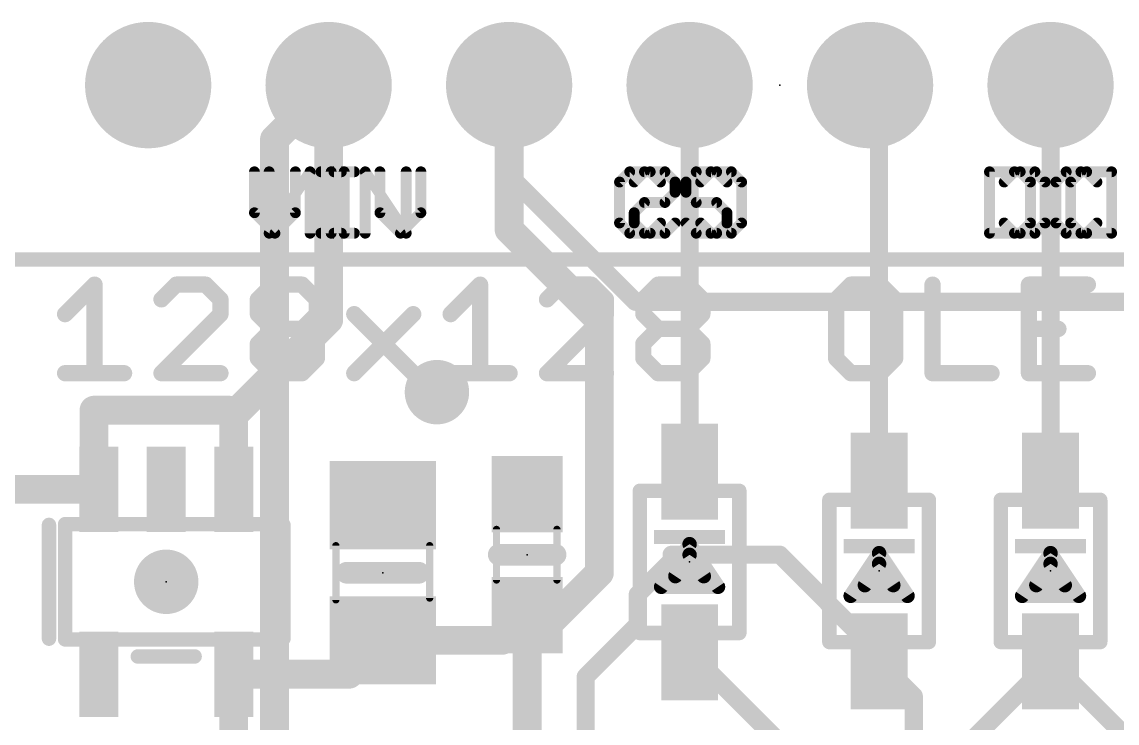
# Model space of a CAD drawing. Extents: x -8.6 to 41.9, y -5.2 to 49.8.
# Drawn here: x 7.11 to 22.53, y 30.4 to 40.26 of the extents above; entities that cross this region are included whole.
import ezdxf

# ---------------------------------------------------------------- set-up
doc = ezdxf.new("R2010")
doc.units = 0
for name, color, linetype in [('1', 12, 'CONTINUOUS'), ('16', 5, 'CONTINUOUS'), ('17', 110, 'CONTINUOUS'), ('18', 110, 'CONTINUOUS'), ('21', 40, 'CONTINUOUS'), ('22', 6, 'CONTINUOUS'), ('23', 40, 'CONTINUOUS'), ('51', 253, 'CONTINUOUS')]:
    doc.layers.add(name, color=color, linetype=linetype)

# ---------------------------------------------------------------- blocks, each defined once
blk = doc.blocks.new('RECT')
blk.add_solid([(-0.5, -0.5), (0.5, -0.5), (-0.5, 0.5), (0.5, 0.5)])
blk = doc.blocks.new('ROUNDP')
at = {"const_width": 0.5}
blk.add_lwpolyline([(0, -0.25, 1), (0, 0.25, 1), (0, -0.25)], format="xyb", dxfattribs=at)
blk = doc.blocks.new('ROUNDV')
at = {"const_width": 0.5}
blk.add_lwpolyline([(0, -0.25, 1), (0, 0.25, 1), (0, -0.25)], format="xyb", dxfattribs=at)

msp = doc.modelspace()

# ---------------------------------------------------------------- linework, layer by layer
at = {"layer": '1'}
for points, const_width in [([(11.43, 39.37), (11.43, 36.068)], 0.4064), ([(13.97, 39.37), (13.97, 37.338)], 0.4064), ([(16.51, 33.9344), (16.51, 39.37)], 0.254), ([(19.05, 39.37), (19.177, 39.243)], 0.254), ([(21.59, 33.8074), (21.59, 39.37)], 0.254), ([(19.177, 39.243), (19.177, 33.8074)], 0.254), ([(13.97, 37.338), (15.24, 36.068)], 0.4064), ([(11.43, 36.068), (10.094, 34.732)], 0.4064), ([(15.24, 36.068), (15.24, 32.512)], 0.4064), ([(10.028, 34.798), (8.128, 34.798)], 0.4064), ([(8.128, 34.798), (8.128, 33.7511)], 0.4064), ([(10.094, 34.732), (10.028, 34.798)], 0.4064), ([(10.094, 33.6851), (10.094, 34.732)], 0.4064), ([(8.128, 33.7511), (8.194, 33.6851)], 0.4064), ([(8.194, 33.6851), (6.4461, 33.6851)], 0.4064), ([(16.256, 32.6824), (16.256, 32.766)], 0.254), ([(16.256, 32.766), (17.78, 32.766)], 0.254), ([(17.78, 32.766), (19.2532, 31.2928)], 0.254), ([(15.24, 32.512), (14.561, 31.833)], 0.4064), ([(15.7798, 32.2062), (16.256, 32.6824)], 0.254), ([(15.7798, 31.7818), (15.7798, 32.2062)], 0.254), ([(13.87, 31.562), (14.224, 31.916)], 0.4064), ([(14.224, 31.916), (14.307, 31.833)], 0.4064), ([(14.224, 31.916), (14.224, 25.654)], 0.4064), ([(14.561, 31.833), (14.307, 31.833)], 0.4064), ([(15.047, 31.049), (15.7798, 31.7818)], 0.254), ([(11.7149, 31.0849), (12.192, 31.562)], 0.4064), ([(12.192, 31.562), (13.87, 31.562)], 0.4064), ([(18.0467, 29.8577), (16.51, 31.3944)], 0.254), ([(19.2532, 31.1912), (19.177, 31.2674)], 0.254), ([(19.2532, 31.2928), (19.2532, 31.1912)], 0.254), ([(19.666, 30.7784), (19.2532, 31.1912)], 0.254), ([(21.59, 31.2674), (20.466, 30.1434)], 0.254), ([(21.59, 31.2674), (24.003, 28.8544)], 0.254), ([(10.094, 31.0849), (11.7149, 31.0849)], 0.4064), ([(10.094, 25.334), (10.094, 31.0849)], 0.4064), ([(15.047, 31.049), (15.047, 20.998)], 0.254), ([(19.666, 28.536), (19.666, 30.7784)], 0.254)]:
    msp.add_lwpolyline(points, dxfattribs=dict(at, const_width=const_width))
for points, const_width in [([(11.5316, 39.37, 1), (11.3284, 39.37)], 0.2032), ([(14.0716, 39.37, 1), (13.8684, 39.37)], 0.2032), ([(16.5735, 39.37, 1), (16.4465, 39.37)], 0.127), ([(19.0949, 39.4149, 1), (19.0051, 39.3251)], 0.127), ([(21.6535, 39.37, 1), (21.5265, 39.37)], 0.127), ([(19.2405, 39.243, 1), (19.1135, 39.243)], 0.127), ([(19.1321, 39.1981, 1), (19.2219, 39.2879)], 0.127), ([(14.0418, 37.4098, 1), (13.8982, 37.2662)], 0.2032), ([(13.8684, 37.338, 1), (14.0716, 37.338)], 0.2032), ([(11.5018, 35.9962, 1), (11.3582, 36.1398)], 0.2032), ([(15.3416, 36.068, 1), (15.1384, 36.068)], 0.2032), ([(15.1682, 35.9962, 1), (15.3118, 36.1398)], 0.2032), ([(11.3284, 36.068, 1), (11.5316, 36.068)], 0.2032), ([(8.128, 34.8996, 1), (8.128, 34.6964)], 0.2032), ([(8.2296, 34.798, 1), (8.0264, 34.798)], 0.2032), ([(10.0998, 34.8698, 1), (9.9562, 34.7262)], 0.2032), ([(10.028, 34.6964, 1), (10.028, 34.8996)], 0.2032), ([(10.1956, 34.732, 1), (9.9924, 34.732)], 0.2032), ([(10.0222, 34.8038, 1), (10.1658, 34.6602)], 0.2032), ([(10.0222, 34.6602, 1), (10.1658, 34.8038)], 0.2032), ([(8.1998, 33.8229, 1), (8.0562, 33.6793)], 0.2032), ([(16.4465, 33.9344, 1), (16.5735, 33.9344)], 0.127), ([(8.0264, 33.7511, 1), (8.2296, 33.7511)], 0.2032), ([(8.1222, 33.6133, 1), (8.2658, 33.7569)], 0.2032), ([(8.194, 33.5835, 1), (8.194, 33.7867)], 0.2032), ([(9.9924, 33.6851, 1), (10.1956, 33.6851)], 0.2032), ([(19.1135, 33.8074, 1), (19.2405, 33.8074)], 0.127), ([(21.5265, 33.8074, 1), (21.6535, 33.8074)], 0.127), ([(16.3195, 32.766, 1), (16.1925, 32.766)], 0.127), ([(16.256, 32.8295, 1), (16.256, 32.7025)], 0.127), ([(17.8249, 32.8109, 1), (17.7351, 32.7211)], 0.127), ([(17.78, 32.7025, 1), (17.78, 32.8295)], 0.127), ([(15.3118, 32.4402, 1), (15.1682, 32.5838)], 0.2032), ([(16.1925, 32.6824, 1), (16.3195, 32.6824)], 0.127), ([(16.3009, 32.6375, 1), (16.2111, 32.7273)], 0.127), ([(15.1384, 32.512, 1), (15.3416, 32.512)], 0.2032), ([(15.8433, 32.2062, 1), (15.7163, 32.2062)], 0.127), ([(15.7349, 32.2511, 1), (15.8247, 32.1613)], 0.127), ([(14.3256, 31.916, 1), (14.1224, 31.916)], 0.2032), ([(14.2958, 31.9878, 1), (14.1522, 31.8442)], 0.2032), ([(14.2958, 31.8442, 1), (14.1522, 31.9878)], 0.2032), ([(14.307, 31.9346, 1), (14.307, 31.7314)], 0.2032), ([(14.2352, 31.7612, 1), (14.3788, 31.9048)], 0.2032), ([(14.4892, 31.9048, 1), (14.6328, 31.7612)], 0.2032), ([(14.561, 31.7314, 1), (14.561, 31.9346)], 0.2032), ([(15.8247, 31.7369, 1), (15.7349, 31.8267)], 0.127), ([(12.192, 31.6636, 1), (12.192, 31.4604)], 0.2032), ([(12.2638, 31.4902, 1), (12.1202, 31.6338)], 0.2032), ([(13.87, 31.4604, 1), (13.87, 31.6636)], 0.2032), ([(15.7163, 31.7818, 1), (15.8433, 31.7818)], 0.127), ([(13.7982, 31.6338, 1), (13.9418, 31.4902)], 0.2032), ([(16.5549, 31.4393, 1), (16.4651, 31.3495)], 0.127), ([(19.2219, 31.3123, 1), (19.1321, 31.2225)], 0.127), ([(19.3167, 31.2928, 1), (19.1897, 31.2928)], 0.127), ([(19.2981, 31.2361, 1), (19.2083, 31.1463)], 0.127), ([(19.2083, 31.2479, 1), (19.2981, 31.3377)], 0.127), ([(19.2083, 31.1463, 1), (19.2981, 31.2361)], 0.127), ([(21.6349, 31.3123, 1), (21.5451, 31.2225)], 0.127), ([(21.6349, 31.2225, 1), (21.5451, 31.3123)], 0.127), ([(10.094, 31.1865, 1), (10.094, 30.9833)], 0.2032), ([(10.1956, 31.0849, 1), (9.9924, 31.0849)], 0.2032), ([(11.6431, 31.1567, 1), (11.7867, 31.0131)], 0.2032), ([(11.7149, 30.9833, 1), (11.7149, 31.1865)], 0.2032), ([(15.1105, 31.049, 1), (14.9835, 31.049)], 0.127), ([(15.0021, 31.0939, 1), (15.0919, 31.0041)], 0.127), ([(19.1897, 31.1912, 1), (19.3167, 31.1912)], 0.127), ([(19.7295, 30.7784, 1), (19.6025, 30.7784)], 0.127), ([(19.6211, 30.7335, 1), (19.7109, 30.8233)], 0.127)]:
    msp.add_lwpolyline(points, format="xyb", dxfattribs=dict(at, const_width=const_width))
at = {"layer": '16'}
for points, const_width in [([(10.668, 38.608), (11.43, 39.37)], 0.4064), ([(13.97, 38.1), (13.97, 39.37)], 0.254), ([(10.668, 38.608), (10.668, 23.368)], 0.4064), ([(15.748, 36.322), (13.97, 38.1)], 0.254), ([(26.162, 36.322), (15.748, 36.322)], 0.254)]:
    msp.add_lwpolyline(points, dxfattribs=dict(at, const_width=const_width))
for points, const_width in [([(11.5018, 39.2982, 1), (11.3582, 39.4418)], 0.2032), ([(14.0335, 39.37, 1), (13.9065, 39.37)], 0.127), ([(10.7696, 38.608, 1), (10.5664, 38.608)], 0.2032), ([(10.5962, 38.6798, 1), (10.7398, 38.5362)], 0.2032), ([(14.0149, 38.1449, 1), (13.9251, 38.0551)], 0.127), ([(13.9065, 38.1, 1), (14.0335, 38.1)], 0.127), ([(15.748, 36.3855, 1), (15.748, 36.2585)], 0.127), ([(15.7031, 36.2771, 1), (15.7929, 36.3669)], 0.127)]:
    msp.add_lwpolyline(points, format="xyb", dxfattribs=dict(at, const_width=const_width))
at = {"layer": '21'}
for points, const_width in [([(10.3858, 38.1515), (10.3858, 37.5753)], 0.1524), ([(10.9621, 37.5753), (10.9621, 38.1515)], 0.1524), ([(11.3214, 38.1515), (11.6095, 38.1515)], 0.1524), ([(11.4654, 37.2872), (11.4654, 38.1515)], 0.1524), ([(11.945, 37.2872), (11.945, 38.1515)], 0.1524), ([(11.945, 38.1515), (12.5213, 37.2872)], 0.1524), ([(12.5213, 37.2872), (12.5213, 38.1515)], 0.1524), ([(15.6677, 38.1515), (15.5237, 38.0075)], 0.1524), ([(15.9559, 38.1515), (15.6677, 38.1515)], 0.1524), ([(16.0999, 38.0075), (15.9559, 38.1515)], 0.1524), ([(16.6033, 38.1515), (16.4592, 38.0075)], 0.1524), ([(16.8914, 38.1515), (16.6033, 38.1515)], 0.1524), ([(17.0354, 38.0075), (16.8914, 38.1515)], 0.1524), ([(20.7307, 38.1515), (20.7307, 37.2872)], 0.1524), ([(21.1629, 38.1515), (20.7307, 38.1515)], 0.1524), ([(21.3069, 38.0075), (21.1629, 38.1515)], 0.1524), ([(21.8103, 38.1515), (21.6662, 38.0075)], 0.1524), ([(22.0984, 38.1515), (21.8103, 38.1515)], 0.1524), ([(22.2424, 38.0075), (22.0984, 38.1515)], 0.1524), ([(15.5237, 38.0075), (15.5237, 37.4313)], 0.1524), ([(16.4592, 38.0075), (16.4592, 37.8634)], 0.1524), ([(21.3069, 37.4313), (21.3069, 38.0075)], 0.1524), ([(21.6662, 38.0075), (21.6662, 37.4313)], 0.1524), ([(16.4592, 37.8634), (16.6033, 37.7194)], 0.1524), ([(16.6033, 37.7194), (16.8914, 37.7194)], 0.1524), ([(16.8914, 37.7194), (17.0354, 37.5753)], 0.1524), ([(10.3858, 37.5753), (10.674, 37.2872)], 0.1524), ([(10.674, 37.2872), (10.9621, 37.5753)], 0.1524), ([(17.0354, 37.5753), (17.0354, 37.4313)], 0.1524), ([(15.5237, 37.4313), (15.6677, 37.2872)], 0.1524), ([(15.9559, 37.2872), (16.0999, 37.4313)], 0.1524), ([(16.6033, 37.2872), (16.4592, 37.4313)], 0.1524), ([(17.0354, 37.4313), (16.8914, 37.2872)], 0.1524), ([(21.1629, 37.2872), (21.3069, 37.4313)], 0.1524), ([(21.6662, 37.4313), (21.8103, 37.2872)], 0.1524), ([(22.0984, 37.2872), (22.2424, 37.4313)], 0.1524), ([(11.3214, 37.2872), (11.6095, 37.2872)], 0.1524), ([(15.6677, 37.2872), (15.9559, 37.2872)], 0.1524), ([(16.8914, 37.2872), (16.6033, 37.2872)], 0.1524), ([(20.7307, 37.2872), (21.1629, 37.2872)], 0.1524), ([(21.8103, 37.2872), (22.0984, 37.2872)], 0.1524), ([(7.7205, 36.1491), (8.1357, 36.5644)], 0.2286), ([(8.1357, 36.5644), (8.1357, 35.3187)], 0.2286), ([(9.2846, 36.5644), (9.077, 36.3568)], 0.2286), ([(9.6999, 36.5644), (9.2846, 36.5644)], 0.2286), ([(9.9075, 36.3568), (9.6999, 36.5644)], 0.2286), ([(10.4335, 36.3568), (10.6411, 36.5644)], 0.2286), ([(10.6411, 36.5644), (11.0564, 36.5644)], 0.2286), ([(11.0564, 36.5644), (11.264, 36.3568)], 0.2286), ([(13.1465, 36.1491), (13.5618, 36.5644)], 0.2286), ([(13.5618, 36.5644), (13.5618, 35.3187)], 0.2286), ([(14.7106, 36.5644), (14.503, 36.3568)], 0.2286), ([(15.1259, 36.5644), (14.7106, 36.5644)], 0.2286), ([(15.3335, 36.3568), (15.1259, 36.5644)], 0.2286), ([(15.8595, 36.3568), (16.0672, 36.5644)], 0.2286), ([(16.0672, 36.5644), (16.4824, 36.5644)], 0.2286), ([(16.4824, 36.5644), (16.69, 36.3568)], 0.2286), ([(18.7802, 36.5644), (18.5725, 36.3568)], 0.2286), ([(19.1954, 36.5644), (18.7802, 36.5644)], 0.2286), ([(19.403, 36.3568), (19.1954, 36.5644)], 0.2286), ([(19.9291, 36.5644), (19.9291, 35.3187)], 0.2286), ([(22.116, 36.5644), (21.2856, 36.5644)], 0.2286), ([(21.2856, 36.5644), (21.2856, 35.3187)], 0.2286), ([(9.9075, 36.1491), (9.9075, 36.3568)], 0.2286), ([(10.4335, 36.1491), (10.4335, 36.3568)], 0.2286), ([(11.264, 36.3568), (11.264, 36.1491)], 0.2286), ([(15.3335, 36.1491), (15.3335, 36.3568)], 0.2286), ([(15.8595, 36.1491), (15.8595, 36.3568)], 0.2286), ([(16.69, 36.3568), (16.69, 36.1491)], 0.2286), ([(18.5725, 36.3568), (18.5725, 35.5263)], 0.2286), ([(19.403, 35.5263), (19.403, 36.3568)], 0.2286), ([(9.077, 35.3187), (9.9075, 36.1491)], 0.2286), ([(10.6411, 35.9415), (10.4335, 36.1491)], 0.2286), ([(11.264, 36.1491), (11.0564, 35.9415)], 0.2286), ([(11.79, 36.1491), (12.6205, 35.3187)], 0.2286), ([(11.79, 35.3187), (12.6205, 36.1491)], 0.2286), ([(14.503, 35.3187), (15.3335, 36.1491)], 0.2286), ([(16.0672, 35.9415), (15.8595, 36.1491)], 0.2286), ([(16.69, 36.1491), (16.4824, 35.9415)], 0.2286), ([(10.4335, 35.7339), (10.6411, 35.9415)], 0.2286), ([(10.6411, 35.9415), (11.0564, 35.9415)], 0.2286), ([(11.0564, 35.9415), (11.264, 35.7339)], 0.2286), ([(15.8595, 35.7339), (16.0672, 35.9415)], 0.2286), ([(16.0672, 35.9415), (16.4824, 35.9415)], 0.2286), ([(16.4824, 35.9415), (16.69, 35.7339)], 0.2286), ([(21.2856, 35.9415), (21.7008, 35.9415)], 0.2286), ([(10.4335, 35.5263), (10.4335, 35.7339)], 0.2286), ([(11.264, 35.7339), (11.264, 35.5263)], 0.2286), ([(15.8595, 35.5263), (15.8595, 35.7339)], 0.2286), ([(16.69, 35.7339), (16.69, 35.5263)], 0.2286), ([(10.6411, 35.3187), (10.4335, 35.5263)], 0.2286), ([(11.264, 35.5263), (11.0564, 35.3187)], 0.2286), ([(16.0672, 35.3187), (15.8595, 35.5263)], 0.2286), ([(16.69, 35.5263), (16.4824, 35.3187)], 0.2286), ([(18.5725, 35.5263), (18.7802, 35.3187)], 0.2286), ([(19.1954, 35.3187), (19.403, 35.5263)], 0.2286), ([(7.7205, 35.3187), (8.551, 35.3187)], 0.2286), ([(9.9075, 35.3187), (9.077, 35.3187)], 0.2286), ([(11.0564, 35.3187), (10.6411, 35.3187)], 0.2286), ([(13.1465, 35.3187), (13.977, 35.3187)], 0.2286), ([(15.3335, 35.3187), (14.503, 35.3187)], 0.2286), ([(16.4824, 35.3187), (16.0672, 35.3187)], 0.2286), ([(18.7802, 35.3187), (19.1954, 35.3187)], 0.2286), ([(19.9291, 35.3187), (20.7595, 35.3187)], 0.2286), ([(21.2856, 35.3187), (22.116, 35.3187)], 0.2286), ([(15.81, 31.6644), (15.81, 33.6644)], 0.2032), ([(17.21, 33.6644), (17.21, 31.6644)], 0.2032), ([(18.477, 31.5374), (18.477, 33.5374)], 0.2032), ([(19.877, 33.5374), (19.877, 31.5374)], 0.2032), ([(20.89, 31.5374), (20.89, 33.5374)], 0.2032), ([(22.29, 33.5374), (22.29, 31.5374)], 0.2032), ([(7.494, 31.585), (7.494, 33.185)], 0.2032), ([(10.794, 31.585), (10.794, 33.185)], 0.2032), ([(16.11, 32.3144), (16.51, 32.9144)], 0.2032), ([(16.51, 32.9144), (16.91, 32.3144)], 0.2032), ([(13.824, 32.766), (14.624, 32.766)], 0.3048), ([(16.31, 32.4644), (16.51, 32.7644)], 0.2032), ([(16.51, 32.7644), (16.71, 32.4644)], 0.2032), ([(18.777, 32.1874), (19.177, 32.7874)], 0.2032), ([(19.177, 32.7874), (19.577, 32.1874)], 0.2032), ([(21.19, 32.1874), (21.59, 32.7874)], 0.2032), ([(21.59, 32.7874), (21.99, 32.1874)], 0.2032), ([(16.4772, 32.7152), (16.5428, 32.7152)], 0.2032), ([(18.977, 32.3374), (19.177, 32.6374)], 0.2032), ([(19.177, 32.6374), (19.377, 32.3374)], 0.2032), ([(21.39, 32.3374), (21.59, 32.6374)], 0.2032), ([(21.59, 32.6374), (21.79, 32.3374)], 0.2032), ([(11.684, 32.512), (12.7, 32.512)], 0.3048), ([(16.71, 32.4644), (16.31, 32.4644)], 0.2032), ([(16.3417, 32.512), (16.6783, 32.512)], 0.2032), ([(19.0934, 32.512), (19.2606, 32.512)], 0.2032), ([(21.5064, 32.512), (21.6736, 32.512)], 0.2032), ([(16.91, 32.3144), (16.11, 32.3144)], 0.2032), ([(19.377, 32.3374), (18.977, 32.3374)], 0.2032), ([(21.79, 32.3374), (21.39, 32.3374)], 0.2032), ([(19.577, 32.1874), (18.777, 32.1874)], 0.2032), ([(21.99, 32.1874), (21.19, 32.1874)], 0.2032), ([(9.544, 31.335), (8.744, 31.335)], 0.2032)]:
    msp.add_lwpolyline(points, dxfattribs=dict(at, const_width=const_width))
for points, const_width in [([(10.4239, 38.1515, 1), (10.3477, 38.1515)], 0.0762), ([(11.0002, 38.1515, 1), (10.924, 38.1515)], 0.0762), ([(11.3214, 38.1896, 1), (11.3214, 38.1134)], 0.0762), ([(11.5035, 38.1515, 1), (11.4273, 38.1515)], 0.0762), ([(11.6095, 38.1134, 1), (11.6095, 38.1896)], 0.0762), ([(11.9767, 38.1727, 1), (11.9133, 38.1304)], 0.0762), ([(11.9831, 38.1515, 1), (11.9069, 38.1515)], 0.0762), ([(12.5594, 38.1515, 1), (12.4832, 38.1515)], 0.0762), ([(15.6677, 38.1896, 1), (15.6677, 38.1134)], 0.0762), ([(15.6947, 38.1246, 1), (15.6408, 38.1785)], 0.0762), ([(15.9828, 38.1785, 1), (15.9289, 38.1246)], 0.0762), ([(15.9559, 38.1134, 1), (15.9559, 38.1896)], 0.0762), ([(16.6033, 38.1896, 1), (16.6033, 38.1134)], 0.0762), ([(16.6302, 38.1246, 1), (16.5763, 38.1785)], 0.0762), ([(16.9183, 38.1785, 1), (16.8644, 38.1246)], 0.0762), ([(16.8914, 38.1134, 1), (16.8914, 38.1896)], 0.0762), ([(20.7688, 38.1515, 1), (20.6926, 38.1515)], 0.0762), ([(20.7307, 38.1896, 1), (20.7307, 38.1134)], 0.0762), ([(21.1898, 38.1785, 1), (21.1359, 38.1246)], 0.0762), ([(21.1629, 38.1134, 1), (21.1629, 38.1896)], 0.0762), ([(21.8103, 38.1896, 1), (21.8103, 38.1134)], 0.0762), ([(21.8372, 38.1246, 1), (21.7833, 38.1785)], 0.0762), ([(22.1253, 38.1785, 1), (22.0714, 38.1246)], 0.0762), ([(22.0984, 38.1134, 1), (22.0984, 38.1896)], 0.0762), ([(15.4967, 38.0344, 1), (15.5506, 37.9805)], 0.0762), ([(15.5618, 38.0075, 1), (15.4856, 38.0075)], 0.0762), ([(16.073, 37.9805, 1), (16.1268, 38.0344)], 0.0762), ([(16.4973, 38.0075, 1), (16.4211, 38.0075)], 0.0762), ([(16.4323, 38.0344, 1), (16.4861, 37.9805)], 0.0762), ([(17.0085, 37.9805, 1), (17.0624, 38.0344)], 0.0762), ([(21.345, 38.0075, 1), (21.2688, 38.0075)], 0.0762), ([(21.28, 37.9805, 1), (21.3338, 38.0344)], 0.0762), ([(21.7043, 38.0075, 1), (21.6281, 38.0075)], 0.0762), ([(21.6393, 38.0344, 1), (21.6931, 37.9805)], 0.0762), ([(22.2155, 37.9805, 1), (22.2694, 38.0344)], 0.0762), ([(16.4861, 37.8904, 1), (16.4323, 37.8365)], 0.0762), ([(16.4211, 37.8634, 1), (16.4973, 37.8634)], 0.0762), ([(16.6033, 37.7575, 1), (16.6033, 37.6813)], 0.0762), ([(16.5763, 37.6924, 1), (16.6302, 37.7463)], 0.0762), ([(16.9183, 37.7463, 1), (16.8644, 37.6924)], 0.0762), ([(16.8914, 37.6813, 1), (16.8914, 37.7575)], 0.0762), ([(10.4128, 37.6023, 1), (10.3589, 37.5484)], 0.0762), ([(10.3477, 37.5753, 1), (10.4239, 37.5753)], 0.0762), ([(10.924, 37.5753, 1), (11.0002, 37.5753)], 0.0762), ([(10.989, 37.5484, 1), (10.9351, 37.6023)], 0.0762), ([(17.0735, 37.5753, 1), (16.9973, 37.5753)], 0.0762), ([(17.0085, 37.5484, 1), (17.0624, 37.6023)], 0.0762), ([(15.5506, 37.4582, 1), (15.4967, 37.4043)], 0.0762), ([(15.4856, 37.4313, 1), (15.5618, 37.4313)], 0.0762), ([(16.1268, 37.4043, 1), (16.073, 37.4582)], 0.0762), ([(16.4861, 37.4582, 1), (16.4323, 37.4043)], 0.0762), ([(16.9973, 37.4313, 1), (17.0735, 37.4313)], 0.0762), ([(17.0624, 37.4043, 1), (17.0085, 37.4582)], 0.0762), ([(21.2688, 37.4313, 1), (21.345, 37.4313)], 0.0762), ([(21.3338, 37.4043, 1), (21.28, 37.4582)], 0.0762), ([(21.6931, 37.4582, 1), (21.6393, 37.4043)], 0.0762), ([(21.6281, 37.4313, 1), (21.7043, 37.4313)], 0.0762), ([(22.2694, 37.4043, 1), (22.2155, 37.4582)], 0.0762), ([(10.647, 37.3141, 1), (10.7009, 37.2603)], 0.0762), ([(10.647, 37.2603, 1), (10.7009, 37.3141)], 0.0762), ([(11.3214, 37.3253, 1), (11.3214, 37.2491)], 0.0762), ([(11.4273, 37.2872, 1), (11.5035, 37.2872)], 0.0762), ([(11.6095, 37.2491, 1), (11.6095, 37.3253)], 0.0762), ([(11.9069, 37.2872, 1), (11.9831, 37.2872)], 0.0762), ([(12.4832, 37.2872, 1), (12.5594, 37.2872)], 0.0762), ([(12.4896, 37.2661, 1), (12.553, 37.3083)], 0.0762), ([(15.6677, 37.3253, 1), (15.6677, 37.2491)], 0.0762), ([(15.6408, 37.2603, 1), (15.6947, 37.3141)], 0.0762), ([(15.9289, 37.3141, 1), (15.9828, 37.2603)], 0.0762), ([(15.9559, 37.2491, 1), (15.9559, 37.3253)], 0.0762), ([(16.6033, 37.3253, 1), (16.6033, 37.2491)], 0.0762), ([(16.5763, 37.2603, 1), (16.6302, 37.3141)], 0.0762), ([(16.8644, 37.3141, 1), (16.9183, 37.2603)], 0.0762), ([(16.8914, 37.2491, 1), (16.8914, 37.3253)], 0.0762), ([(20.7307, 37.3253, 1), (20.7307, 37.2491)], 0.0762), ([(20.6926, 37.2872, 1), (20.7688, 37.2872)], 0.0762), ([(21.1359, 37.3141, 1), (21.1898, 37.2603)], 0.0762), ([(21.1629, 37.2491, 1), (21.1629, 37.3253)], 0.0762), ([(21.8103, 37.3253, 1), (21.8103, 37.2491)], 0.0762), ([(21.7833, 37.2603, 1), (21.8372, 37.3141)], 0.0762), ([(22.0714, 37.3141, 1), (22.1253, 37.2603)], 0.0762), ([(22.0984, 37.2491, 1), (22.0984, 37.3253)], 0.0762), ([(8.1929, 36.5644, 1), (8.0786, 36.5644)], 0.1143), ([(8.1762, 36.524, 1), (8.0953, 36.6048)], 0.1143), ([(9.2846, 36.6215, 1), (9.2846, 36.5072)], 0.1143), ([(9.325, 36.524, 1), (9.2442, 36.6048)], 0.1143), ([(9.7403, 36.6048, 1), (9.6594, 36.524)], 0.1143), ([(9.6999, 36.5072, 1), (9.6999, 36.6215)], 0.1143), ([(10.6411, 36.6215, 1), (10.6411, 36.5072)], 0.1143), ([(10.6815, 36.524, 1), (10.6007, 36.6048)], 0.1143), ([(11.0968, 36.6048, 1), (11.0159, 36.524)], 0.1143), ([(11.0564, 36.5072, 1), (11.0564, 36.6215)], 0.1143), ([(13.6189, 36.5644, 1), (13.5046, 36.5644)], 0.1143), ([(13.6022, 36.524, 1), (13.5213, 36.6048)], 0.1143), ([(14.7106, 36.6215, 1), (14.7106, 36.5072)], 0.1143), ([(14.7511, 36.524, 1), (14.6702, 36.6048)], 0.1143), ([(15.1663, 36.6048, 1), (15.0855, 36.524)], 0.1143), ([(15.1259, 36.5072, 1), (15.1259, 36.6215)], 0.1143), ([(16.0672, 36.6215, 1), (16.0672, 36.5072)], 0.1143), ([(16.1076, 36.524, 1), (16.0267, 36.6048)], 0.1143), ([(16.5228, 36.6048, 1), (16.442, 36.524)], 0.1143), ([(16.4824, 36.5072, 1), (16.4824, 36.6215)], 0.1143), ([(18.7802, 36.6215, 1), (18.7802, 36.5072)], 0.1143), ([(18.8206, 36.524, 1), (18.7397, 36.6048)], 0.1143), ([(19.2358, 36.6048, 1), (19.155, 36.524)], 0.1143), ([(19.1954, 36.5072, 1), (19.1954, 36.6215)], 0.1143), ([(19.9862, 36.5644, 1), (19.8719, 36.5644)], 0.1143), ([(21.3427, 36.5644, 1), (21.2284, 36.5644)], 0.1143), ([(21.2856, 36.6215, 1), (21.2856, 36.5072)], 0.1143), ([(22.116, 36.5072, 1), (22.116, 36.6215)], 0.1143), ([(9.0366, 36.3972, 1), (9.1174, 36.3163)], 0.1143), ([(9.9646, 36.3568, 1), (9.8503, 36.3568)], 0.1143), ([(9.8671, 36.3163, 1), (9.9479, 36.3972)], 0.1143), ([(10.3931, 36.3972, 1), (10.4739, 36.3163)], 0.1143), ([(10.4907, 36.3568, 1), (10.3764, 36.3568)], 0.1143), ([(11.3211, 36.3568, 1), (11.2068, 36.3568)], 0.1143), ([(11.2236, 36.3163, 1), (11.3044, 36.3972)], 0.1143), ([(14.4626, 36.3972, 1), (14.5434, 36.3163)], 0.1143), ([(15.3906, 36.3568, 1), (15.2763, 36.3568)], 0.1143), ([(15.2931, 36.3163, 1), (15.3739, 36.3972)], 0.1143), ([(15.8191, 36.3972, 1), (15.9, 36.3163)], 0.1143), ([(15.9167, 36.3568, 1), (15.8024, 36.3568)], 0.1143), ([(16.7471, 36.3568, 1), (16.6328, 36.3568)], 0.1143), ([(16.6496, 36.3163, 1), (16.7304, 36.3972)], 0.1143), ([(18.6297, 36.3568, 1), (18.5154, 36.3568)], 0.1143), ([(18.5321, 36.3972, 1), (18.613, 36.3163)], 0.1143), ([(19.4601, 36.3568, 1), (19.3458, 36.3568)], 0.1143), ([(19.3626, 36.3163, 1), (19.4434, 36.3972)], 0.1143), ([(7.6801, 36.1896, 1), (7.7609, 36.1087)], 0.1143), ([(9.9479, 36.1087, 1), (9.8671, 36.1896)], 0.1143), ([(10.4739, 36.1896, 1), (10.3931, 36.1087)], 0.1143), ([(11.3044, 36.1087, 1), (11.2236, 36.1896)], 0.1143), ([(11.8304, 36.1896, 1), (11.7496, 36.1087)], 0.1143), ([(12.6609, 36.1087, 1), (12.5801, 36.1896)], 0.1143), ([(13.1061, 36.1896, 1), (13.1869, 36.1087)], 0.1143), ([(15.3739, 36.1087, 1), (15.2931, 36.1896)], 0.1143), ([(15.9, 36.1896, 1), (15.8191, 36.1087)], 0.1143), ([(16.7304, 36.1087, 1), (16.6496, 36.1896)], 0.1143), ([(9.8503, 36.1491, 1), (9.9646, 36.1491)], 0.1143), ([(10.3764, 36.1491, 1), (10.4907, 36.1491)], 0.1143), ([(11.2068, 36.1491, 1), (11.3211, 36.1491)], 0.1143), ([(15.2763, 36.1491, 1), (15.3906, 36.1491)], 0.1143), ([(15.8024, 36.1491, 1), (15.9167, 36.1491)], 0.1143), ([(16.6328, 36.1491, 1), (16.7471, 36.1491)], 0.1143), ([(10.6411, 35.9987, 1), (10.6411, 35.8844)], 0.1143), ([(10.6815, 35.9011, 1), (10.6007, 35.9819)], 0.1143), ([(10.6007, 35.9011, 1), (10.6815, 35.9819)], 0.1143), ([(11.0968, 35.9819, 1), (11.0159, 35.9011)], 0.1143), ([(11.0159, 35.9819, 1), (11.0968, 35.9011)], 0.1143), ([(11.0564, 35.8844, 1), (11.0564, 35.9987)], 0.1143), ([(16.0672, 35.9987, 1), (16.0672, 35.8844)], 0.1143), ([(16.1076, 35.9011, 1), (16.0267, 35.9819)], 0.1143), ([(16.0267, 35.9011, 1), (16.1076, 35.9819)], 0.1143), ([(16.5228, 35.9819, 1), (16.442, 35.9011)], 0.1143), ([(16.442, 35.9819, 1), (16.5228, 35.9011)], 0.1143), ([(16.4824, 35.8844, 1), (16.4824, 35.9987)], 0.1143), ([(21.2856, 35.9987, 1), (21.2856, 35.8844)], 0.1143), ([(21.7008, 35.8844, 1), (21.7008, 35.9987)], 0.1143), ([(10.3931, 35.7743, 1), (10.4739, 35.6935)], 0.1143), ([(10.4907, 35.7339, 1), (10.3764, 35.7339)], 0.1143), ([(11.3211, 35.7339, 1), (11.2068, 35.7339)], 0.1143), ([(11.2236, 35.6935, 1), (11.3044, 35.7743)], 0.1143), ([(15.8191, 35.7743, 1), (15.9, 35.6935)], 0.1143), ([(15.9167, 35.7339, 1), (15.8024, 35.7339)], 0.1143), ([(16.7471, 35.7339, 1), (16.6328, 35.7339)], 0.1143), ([(16.6496, 35.6935, 1), (16.7304, 35.7743)], 0.1143), ([(10.4739, 35.5667, 1), (10.3931, 35.4859)], 0.1143), ([(11.3044, 35.4859, 1), (11.2236, 35.5667)], 0.1143), ([(15.9, 35.5667, 1), (15.8191, 35.4859)], 0.1143), ([(16.7304, 35.4859, 1), (16.6496, 35.5667)], 0.1143), ([(18.613, 35.5667, 1), (18.5321, 35.4859)], 0.1143), ([(19.4434, 35.4859, 1), (19.3626, 35.5667)], 0.1143), ([(10.3764, 35.5263, 1), (10.4907, 35.5263)], 0.1143), ([(11.2068, 35.5263, 1), (11.3211, 35.5263)], 0.1143), ([(15.8024, 35.5263, 1), (15.9167, 35.5263)], 0.1143), ([(16.6328, 35.5263, 1), (16.7471, 35.5263)], 0.1143), ([(18.5154, 35.5263, 1), (18.6297, 35.5263)], 0.1143), ([(19.3458, 35.5263, 1), (19.4601, 35.5263)], 0.1143), ([(7.7205, 35.3758, 1), (7.7205, 35.2615)], 0.1143), ([(8.0786, 35.3187, 1), (8.1929, 35.3187)], 0.1143), ([(8.551, 35.2615, 1), (8.551, 35.3758)], 0.1143), ([(9.077, 35.3758, 1), (9.077, 35.2615)], 0.1143), ([(9.0366, 35.3591, 1), (9.1174, 35.2783)], 0.1143), ([(9.9075, 35.2615, 1), (9.9075, 35.3758)], 0.1143), ([(10.6411, 35.3758, 1), (10.6411, 35.2615)], 0.1143), ([(10.6007, 35.2783, 1), (10.6815, 35.3591)], 0.1143), ([(11.0159, 35.3591, 1), (11.0968, 35.2783)], 0.1143), ([(11.0564, 35.2615, 1), (11.0564, 35.3758)], 0.1143), ([(11.7496, 35.3591, 1), (11.8304, 35.2783)], 0.1143), ([(12.5801, 35.2783, 1), (12.6609, 35.3591)], 0.1143), ([(13.1465, 35.3758, 1), (13.1465, 35.2615)], 0.1143), ([(13.5046, 35.3187, 1), (13.6189, 35.3187)], 0.1143), ([(13.977, 35.2615, 1), (13.977, 35.3758)], 0.1143), ([(14.503, 35.3758, 1), (14.503, 35.2615)], 0.1143), ([(14.4626, 35.3591, 1), (14.5434, 35.2783)], 0.1143), ([(15.3335, 35.2615, 1), (15.3335, 35.3758)], 0.1143), ([(16.0672, 35.3758, 1), (16.0672, 35.2615)], 0.1143), ([(16.0267, 35.2783, 1), (16.1076, 35.3591)], 0.1143), ([(16.442, 35.3591, 1), (16.5228, 35.2783)], 0.1143), ([(16.4824, 35.2615, 1), (16.4824, 35.3758)], 0.1143), ([(18.7802, 35.3758, 1), (18.7802, 35.2615)], 0.1143), ([(18.7397, 35.2783, 1), (18.8206, 35.3591)], 0.1143), ([(19.155, 35.3591, 1), (19.2358, 35.2783)], 0.1143), ([(19.1954, 35.2615, 1), (19.1954, 35.3758)], 0.1143), ([(19.9291, 35.3758, 1), (19.9291, 35.2615)], 0.1143), ([(19.8719, 35.3187, 1), (19.9862, 35.3187)], 0.1143), ([(20.7595, 35.2615, 1), (20.7595, 35.3758)], 0.1143), ([(21.2856, 35.3758, 1), (21.2856, 35.2615)], 0.1143), ([(21.2284, 35.3187, 1), (21.3427, 35.3187)], 0.1143), ([(22.116, 35.2615, 1), (22.116, 35.3758)], 0.1143), ([(15.8608, 33.6644, 1), (15.7592, 33.6644)], 0.1016), ([(17.2608, 33.6644, 1), (17.1592, 33.6644)], 0.1016), ([(18.5278, 33.5374, 1), (18.4262, 33.5374)], 0.1016), ([(19.9278, 33.5374, 1), (19.8262, 33.5374)], 0.1016), ([(20.9408, 33.5374, 1), (20.8392, 33.5374)], 0.1016), ([(22.3408, 33.5374, 1), (22.2392, 33.5374)], 0.1016), ([(7.5448, 33.185, 1), (7.4432, 33.185)], 0.1016), ([(10.8448, 33.185, 1), (10.7432, 33.185)], 0.1016), ([(16.5523, 32.9426, 1), (16.4677, 32.8862)], 0.1016), ([(16.5523, 32.8862, 1), (16.4677, 32.9426)], 0.1016), ([(13.824, 32.8422, 1), (13.824, 32.6898)], 0.1524), ([(14.624, 32.6898, 1), (14.624, 32.8422)], 0.1524), ([(16.5523, 32.7926, 1), (16.4677, 32.7362)], 0.1016), ([(16.5523, 32.7362, 1), (16.4677, 32.7926)], 0.1016), ([(19.2193, 32.8156, 1), (19.1347, 32.7592)], 0.1016), ([(19.2193, 32.7592, 1), (19.1347, 32.8156)], 0.1016), ([(21.6323, 32.8156, 1), (21.5477, 32.7592)], 0.1016), ([(21.6323, 32.7592, 1), (21.5477, 32.8156)], 0.1016), ([(16.4772, 32.766, 1), (16.4772, 32.6644)], 0.1016), ([(16.5428, 32.6644, 1), (16.5428, 32.766)], 0.1016), ([(19.2193, 32.6656, 1), (19.1347, 32.6092)], 0.1016), ([(19.2193, 32.6092, 1), (19.1347, 32.6656)], 0.1016), ([(21.6323, 32.6656, 1), (21.5477, 32.6092)], 0.1016), ([(21.6323, 32.6092, 1), (21.5477, 32.6656)], 0.1016), ([(11.684, 32.5882, 1), (11.684, 32.4358)], 0.1524), ([(12.7, 32.4358, 1), (12.7, 32.5882)], 0.1524), ([(16.31, 32.5152, 1), (16.31, 32.4136)], 0.1016), ([(16.2677, 32.4926, 1), (16.3523, 32.4362)], 0.1016), ([(16.3417, 32.5628, 1), (16.3417, 32.4612)], 0.1016), ([(16.6677, 32.4362, 1), (16.7523, 32.4926)], 0.1016), ([(16.6783, 32.4612, 1), (16.6783, 32.5628)], 0.1016), ([(16.71, 32.4136, 1), (16.71, 32.5152)], 0.1016), ([(19.0934, 32.5628, 1), (19.0934, 32.4612)], 0.1016), ([(19.2606, 32.4612, 1), (19.2606, 32.5628)], 0.1016), ([(21.5064, 32.5628, 1), (21.5064, 32.4612)], 0.1016), ([(21.6736, 32.4612, 1), (21.6736, 32.5628)], 0.1016), ([(16.11, 32.3652, 1), (16.11, 32.2636)], 0.1016), ([(16.0677, 32.3426, 1), (16.1523, 32.2862)], 0.1016), ([(16.8677, 32.2862, 1), (16.9523, 32.3426)], 0.1016), ([(16.91, 32.2636, 1), (16.91, 32.3652)], 0.1016), ([(18.977, 32.3882, 1), (18.977, 32.2866)], 0.1016), ([(18.9347, 32.3656, 1), (19.0193, 32.3092)], 0.1016), ([(19.3347, 32.3092, 1), (19.4193, 32.3656)], 0.1016), ([(19.377, 32.2866, 1), (19.377, 32.3882)], 0.1016), ([(21.39, 32.3882, 1), (21.39, 32.2866)], 0.1016), ([(21.3477, 32.3656, 1), (21.4323, 32.3092)], 0.1016), ([(21.7477, 32.3092, 1), (21.8323, 32.3656)], 0.1016), ([(21.79, 32.2866, 1), (21.79, 32.3882)], 0.1016), ([(18.777, 32.2382, 1), (18.777, 32.1366)], 0.1016), ([(18.7347, 32.2156, 1), (18.8193, 32.1592)], 0.1016), ([(19.5347, 32.1592, 1), (19.6193, 32.2156)], 0.1016), ([(19.577, 32.1366, 1), (19.577, 32.2382)], 0.1016), ([(21.19, 32.2382, 1), (21.19, 32.1366)], 0.1016), ([(21.1477, 32.2156, 1), (21.2323, 32.1592)], 0.1016), ([(21.9477, 32.1592, 1), (22.0323, 32.2156)], 0.1016), ([(21.99, 32.1366, 1), (21.99, 32.2382)], 0.1016), ([(7.4432, 31.585, 1), (7.5448, 31.585)], 0.1016), ([(10.7432, 31.585, 1), (10.8448, 31.585)], 0.1016), ([(15.7592, 31.6644, 1), (15.8608, 31.6644)], 0.1016), ([(17.1592, 31.6644, 1), (17.2608, 31.6644)], 0.1016), ([(18.4262, 31.5374, 1), (18.5278, 31.5374)], 0.1016), ([(19.8262, 31.5374, 1), (19.9278, 31.5374)], 0.1016), ([(20.8392, 31.5374, 1), (20.9408, 31.5374)], 0.1016), ([(22.2392, 31.5374, 1), (22.3408, 31.5374)], 0.1016), ([(8.744, 31.3858, 1), (8.744, 31.2842)], 0.1016), ([(9.544, 31.2842, 1), (9.544, 31.3858)], 0.1016)]:
    msp.add_lwpolyline(points, format="xyb", dxfattribs=dict(at, const_width=const_width))
at = {"layer": '22'}
for points, const_width in [([(11.169, 38.1515), (10.5927, 37.2872)], 0.1524), ([(10.5927, 37.2872), (10.5927, 38.1515)], 0.1524), ([(11.169, 37.2872), (11.169, 38.1515)], 0.1524), ([(11.7926, 38.1515), (11.5045, 38.1515)], 0.1524), ([(11.6486, 37.2872), (11.6486, 38.1515)], 0.1524), ([(12.1519, 37.5753), (12.1519, 38.1515)], 0.1524), ([(12.7282, 38.1515), (12.7282, 37.5753)], 0.1524), ([(15.7306, 38.0075), (15.8746, 38.1515)], 0.1524), ([(15.8746, 38.1515), (16.1627, 38.1515)], 0.1524), ([(16.1627, 38.1515), (16.3068, 38.0075)], 0.1524), ([(16.6661, 38.0075), (16.8102, 38.1515)], 0.1524), ([(16.8102, 38.1515), (17.0983, 38.1515)], 0.1524), ([(17.0983, 38.1515), (17.2423, 38.0075)], 0.1524), ([(20.9376, 38.0075), (21.0816, 38.1515)], 0.1524), ([(21.0816, 38.1515), (21.3697, 38.1515)], 0.1524), ([(21.3697, 38.1515), (21.5138, 38.0075)], 0.1524), ([(21.8731, 38.0075), (22.0172, 38.1515)], 0.1524), ([(22.0172, 38.1515), (22.4493, 38.1515)], 0.1524), ([(22.4493, 38.1515), (22.4493, 37.2872)], 0.1524), ([(16.3068, 38.0075), (16.3068, 37.8634)], 0.1524), ([(17.2423, 38.0075), (17.2423, 37.4313)], 0.1524), ([(21.5138, 38.0075), (21.5138, 37.4313)], 0.1524), ([(21.8731, 37.4313), (21.8731, 38.0075)], 0.1524), ([(16.3068, 37.8634), (16.1627, 37.7194)], 0.1524), ([(15.8746, 37.7194), (15.7306, 37.5753)], 0.1524), ([(16.1627, 37.7194), (15.8746, 37.7194)], 0.1524), ([(12.44, 37.2872), (12.1519, 37.5753)], 0.1524), ([(12.7282, 37.5753), (12.44, 37.2872)], 0.1524), ([(15.7306, 37.5753), (15.7306, 37.4313)], 0.1524), ([(15.7306, 37.4313), (15.8746, 37.2872)], 0.1524), ([(16.1627, 37.2872), (16.3068, 37.4313)], 0.1524), ([(16.8102, 37.2872), (16.6661, 37.4313)], 0.1524), ([(17.2423, 37.4313), (17.0983, 37.2872)], 0.1524), ([(21.0816, 37.2872), (20.9376, 37.4313)], 0.1524), ([(21.5138, 37.4313), (21.3697, 37.2872)], 0.1524), ([(22.0172, 37.2872), (21.8731, 37.4313)], 0.1524), ([(11.7926, 37.2872), (11.5045, 37.2872)], 0.1524), ([(15.8746, 37.2872), (16.1627, 37.2872)], 0.1524), ([(17.0983, 37.2872), (16.8102, 37.2872)], 0.1524), ([(21.3697, 37.2872), (21.0816, 37.2872)], 0.1524), ([(22.4493, 37.2872), (22.0172, 37.2872)], 0.1524), ([(34.807, 36.919), (1.007, 36.919)], 0.2032)]:
    msp.add_lwpolyline(points, dxfattribs=dict(at, const_width=const_width))
at = {"layer": '22', "const_width": 0.0762}
for points in [[(10.6308, 38.1515, 1), (10.5546, 38.1515)], [(11.2071, 38.1515, 1), (11.1309, 38.1515)], [(11.2007, 38.1304, 1), (11.1373, 38.1727)], [(11.5045, 38.1896, 1), (11.5045, 38.1134)], [(11.6867, 38.1515, 1), (11.6105, 38.1515)], [(11.7926, 38.1134, 1), (11.7926, 38.1896)], [(12.19, 38.1515, 1), (12.1138, 38.1515)], [(12.7663, 38.1515, 1), (12.6901, 38.1515)], [(15.8746, 38.1896, 1), (15.8746, 38.1134)], [(15.9016, 38.1246, 1), (15.8477, 38.1785)], [(16.1897, 38.1785, 1), (16.1358, 38.1246)], [(16.1627, 38.1134, 1), (16.1627, 38.1896)], [(16.8102, 38.1896, 1), (16.8102, 38.1134)], [(16.8371, 38.1246, 1), (16.7832, 38.1785)], [(17.1252, 38.1785, 1), (17.0713, 38.1246)], [(17.0983, 38.1134, 1), (17.0983, 38.1896)], [(21.0816, 38.1896, 1), (21.0816, 38.1134)], [(21.1086, 38.1246, 1), (21.0547, 38.1785)], [(21.3967, 38.1785, 1), (21.3428, 38.1246)], [(21.3697, 38.1134, 1), (21.3697, 38.1896)], [(22.0172, 38.1896, 1), (22.0172, 38.1134)], [(22.0441, 38.1246, 1), (21.9902, 38.1785)], [(22.4874, 38.1515, 1), (22.4112, 38.1515)], [(22.4493, 38.1134, 1), (22.4493, 38.1896)], [(15.7036, 38.0344, 1), (15.7575, 37.9805)], [(16.3449, 38.0075, 1), (16.2687, 38.0075)], [(16.2799, 37.9805, 1), (16.3337, 38.0344)], [(16.6392, 38.0344, 1), (16.693, 37.9805)], [(17.2804, 38.0075, 1), (17.2042, 38.0075)], [(17.2154, 37.9805, 1), (17.2693, 38.0344)], [(20.9106, 38.0344, 1), (20.9645, 37.9805)], [(21.5519, 38.0075, 1), (21.4757, 38.0075)], [(21.4869, 37.9805, 1), (21.5407, 38.0344)], [(21.9112, 38.0075, 1), (21.835, 38.0075)], [(21.8462, 38.0344, 1), (21.9, 37.9805)], [(16.3337, 37.8365, 1), (16.2799, 37.8904)], [(15.8746, 37.7575, 1), (15.8746, 37.6813)], [(15.9016, 37.6924, 1), (15.8477, 37.7463)], [(16.1358, 37.7463, 1), (16.1897, 37.6924)], [(16.1627, 37.6813, 1), (16.1627, 37.7575)], [(16.2687, 37.8634, 1), (16.3449, 37.8634)], [(12.1789, 37.6023, 1), (12.125, 37.5484)], [(12.1138, 37.5753, 1), (12.19, 37.5753)], [(12.6901, 37.5753, 1), (12.7663, 37.5753)], [(12.7551, 37.5484, 1), (12.7012, 37.6023)], [(15.7036, 37.6023, 1), (15.7575, 37.5484)], [(15.7687, 37.5753, 1), (15.6925, 37.5753)], [(15.7575, 37.4582, 1), (15.7036, 37.4043)], [(15.6925, 37.4313, 1), (15.7687, 37.4313)], [(16.3337, 37.4043, 1), (16.2799, 37.4582)], [(16.693, 37.4582, 1), (16.6392, 37.4043)], [(17.2042, 37.4313, 1), (17.2804, 37.4313)], [(17.2693, 37.4043, 1), (17.2154, 37.4582)], [(20.9645, 37.4582, 1), (20.9106, 37.4043)], [(21.4757, 37.4313, 1), (21.5519, 37.4313)], [(21.5407, 37.4043, 1), (21.4869, 37.4582)], [(21.9, 37.4582, 1), (21.8462, 37.4043)], [(21.835, 37.4313, 1), (21.9112, 37.4313)], [(10.561, 37.3083, 1), (10.6244, 37.2661)], [(10.5546, 37.2872, 1), (10.6308, 37.2872)], [(11.1309, 37.2872, 1), (11.2071, 37.2872)], [(11.5045, 37.3253, 1), (11.5045, 37.2491)], [(11.6105, 37.2872, 1), (11.6867, 37.2872)], [(11.7926, 37.2491, 1), (11.7926, 37.3253)], [(12.4131, 37.3141, 1), (12.467, 37.2603)], [(12.4131, 37.2603, 1), (12.467, 37.3141)], [(15.8746, 37.3253, 1), (15.8746, 37.2491)], [(15.8477, 37.2603, 1), (15.9016, 37.3141)], [(16.1358, 37.3141, 1), (16.1897, 37.2603)], [(16.1627, 37.2491, 1), (16.1627, 37.3253)], [(16.8102, 37.3253, 1), (16.8102, 37.2491)], [(16.7832, 37.2603, 1), (16.8371, 37.3141)], [(17.0713, 37.3141, 1), (17.1252, 37.2603)], [(17.0983, 37.2491, 1), (17.0983, 37.3253)], [(21.0816, 37.3253, 1), (21.0816, 37.2491)], [(21.0547, 37.2603, 1), (21.1086, 37.3141)], [(21.3428, 37.3141, 1), (21.3967, 37.2603)], [(21.3697, 37.2491, 1), (21.3697, 37.3253)], [(22.0172, 37.3253, 1), (22.0172, 37.2491)], [(21.9902, 37.2603, 1), (22.0441, 37.3141)], [(22.4112, 37.2872, 1), (22.4874, 37.2872)], [(22.4493, 37.2491, 1), (22.4493, 37.3253)]]:
    msp.add_lwpolyline(points, format="xyb", dxfattribs=at)
at = {"layer": '23'}
for p in [(17.78, 39.37), (14.224, 32.766), (16.51, 32.6644), (19.177, 32.5374), (21.59, 32.5374), (9.144, 32.385), (12.192, 32.512)]:
    msp.add_point(p, dxfattribs=at)
at = {"layer": '51'}
for points, const_width in [([(15.81, 33.6644), (17.21, 33.6644)], 0.2032), ([(18.477, 33.5374), (19.877, 33.5374)], 0.2032), ([(20.89, 33.5374), (22.29, 33.5374)], 0.2032), ([(7.7216, 31.5746), (7.7216, 33.1954)], 0.2032), ([(7.7216, 33.1954), (10.5664, 33.1954)], 0.2032), ([(10.5664, 33.1954), (10.5664, 31.5746)], 0.2032), ([(13.792, 32.41), (13.792, 33.122)], 0.1016), ([(14.643, 32.41), (14.643, 33.122)], 0.1016), ([(11.532, 32.131), (11.532, 32.893)], 0.1016), ([(12.852, 32.156), (12.852, 32.893)], 0.1016), ([(17.21, 31.6644), (15.81, 31.6644)], 0.2032), ([(10.5664, 31.5746), (7.7216, 31.5746)], 0.2032), ([(19.877, 31.5374), (18.477, 31.5374)], 0.2032), ([(22.29, 31.5374), (20.89, 31.5374)], 0.2032)]:
    msp.add_lwpolyline(points, dxfattribs=dict(at, const_width=const_width))
for points, const_width in [([(15.81, 33.7152, 1), (15.81, 33.6136)], 0.1016), ([(17.21, 33.6136, 1), (17.21, 33.7152)], 0.1016), ([(18.477, 33.5882, 1), (18.477, 33.4866)], 0.1016), ([(19.877, 33.4866, 1), (19.877, 33.5882)], 0.1016), ([(20.89, 33.5882, 1), (20.89, 33.4866)], 0.1016), ([(22.29, 33.4866, 1), (22.29, 33.5882)], 0.1016), ([(7.7724, 33.1954, 1), (7.6708, 33.1954)], 0.1016), ([(7.7216, 33.2462, 1), (7.7216, 33.1446)], 0.1016), ([(10.6172, 33.1954, 1), (10.5156, 33.1954)], 0.1016), ([(10.5664, 33.1446, 1), (10.5664, 33.2462)], 0.1016), ([(13.8174, 33.122, 1), (13.7666, 33.122)], 0.0508), ([(14.6684, 33.122, 1), (14.6176, 33.122)], 0.0508), ([(11.5574, 32.893, 1), (11.5066, 32.893)], 0.0508), ([(12.8774, 32.893, 1), (12.8266, 32.893)], 0.0508), ([(13.7666, 32.41, 1), (13.8174, 32.41)], 0.0508), ([(14.6176, 32.41, 1), (14.6684, 32.41)], 0.0508), ([(11.5066, 32.131, 1), (11.5574, 32.131)], 0.0508), ([(12.8266, 32.156, 1), (12.8774, 32.156)], 0.0508), ([(15.81, 31.7152, 1), (15.81, 31.6136)], 0.1016), ([(17.21, 31.6136, 1), (17.21, 31.7152)], 0.1016), ([(7.7216, 31.6254, 1), (7.7216, 31.5238)], 0.1016), ([(7.6708, 31.5746, 1), (7.7724, 31.5746)], 0.1016), ([(10.5156, 31.5746, 1), (10.6172, 31.5746)], 0.1016), ([(10.5664, 31.5238, 1), (10.5664, 31.6254)], 0.1016), ([(18.477, 31.5882, 1), (18.477, 31.4866)], 0.1016), ([(19.877, 31.4866, 1), (19.877, 31.5882)], 0.1016), ([(20.89, 31.5882, 1), (20.89, 31.4866)], 0.1016), ([(22.29, 31.4866, 1), (22.29, 31.5882)], 0.1016)]:
    msp.add_lwpolyline(points, format="xyb", dxfattribs=dict(at, const_width=const_width))

# ---------------------------------------------------------------- block references
at = {"layer": '1'}
for p, xscale, yscale, rotation in [((16.51, 33.9344), 1.35, 0.8, 270), ((19.177, 33.8074), 1.35, 0.8, 270), ((21.59, 33.8074), 1.35, 0.8, 270), ((8.194, 33.6851), 0.55, 1.2, 180), ((9.144, 33.6851), 0.55, 1.2, 180), ((10.094, 33.6851), 0.55, 1.2, 180), ((12.192, 33.462), 1.24, 1.5, 90), ((12.192, 31.562), 1.24, 1.5, 90), ((16.51, 31.3944), 1.35, 0.8, 270), ((19.177, 31.2674), 1.35, 0.8, 270), ((21.59, 31.2674), 1.35, 0.8, 270), ((8.194, 31.0849), 0.55, 1.2, 180), ((10.094, 31.0849), 0.55, 1.2, 180)]:
    msp.add_blockref('RECT', p, dxfattribs=dict(at, xscale=xscale, yscale=yscale, rotation=rotation))
at = {"layer": '1', "xscale": 1.075, "rotation": 90}
for p in [(14.224, 33.616), (14.224, 31.916)]:
    msp.add_blockref('RECT', p, dxfattribs=at)
at = {"layer": '17', "xscale": 1.778, "yscale": 1.778, "rotation": 270}
for p in [(8.89, 39.37), (8.89, 39.37), (11.43, 39.37), (11.43, 39.37), (13.97, 39.37), (13.97, 39.37), (16.51, 39.37), (16.51, 39.37), (19.05, 39.37), (19.05, 39.37), (21.59, 39.37), (21.59, 39.37)]:
    msp.add_blockref('ROUNDP', p, dxfattribs=at)
at = {"layer": '18', "xscale": 0.9064, "yscale": 0.9064}
for p in [(12.954, 35.052), (12.954, 35.052), (9.144, 32.385), (9.144, 32.385)]:
    msp.add_blockref('ROUNDV', p, dxfattribs=at)
at = {"layer": '21', "xscale": 0.2, "rotation": 270}
for p in [(16.51, 33.0144), (19.177, 32.8874), (21.59, 32.8874)]:
    msp.add_blockref('RECT', p, dxfattribs=at)
at = {"layer": '51'}
for p, xscale, yscale, rotation in [((8.89, 39.37), 0.508, 0.508, 180), ((11.43, 39.37), 0.508, 0.508, 180), ((13.97, 39.37), 0.508, 0.508, 180), ((16.51, 39.37), 0.508, 0.508, 180), ((19.05, 39.37), 0.508, 0.508, 180), ((21.59, 39.37), 0.508, 0.508, 180), ((8.194, 33.56), 0.5, 0.65, 180), ((9.144, 33.56), 0.5, 0.65, 180), ((10.094, 33.56), 0.5, 0.65, 180), ((12.1909, 33.2427), 0.7501, 1.4501, 90), ((14.2189, 33.3463), 0.5001, 0.95, 90), ((14.2189, 32.1778), 0.5001, 0.95, 90), ((12.1909, 31.7949), 0.7501, 1.4501, 90), ((8.194, 31.21), 0.5, 0.65, 180), ((10.094, 31.21), 0.5, 0.65, 180)]:
    msp.add_blockref('RECT', p, dxfattribs=dict(at, xscale=xscale, yscale=yscale, rotation=rotation))

doc.saveas('drawing.dxf')
